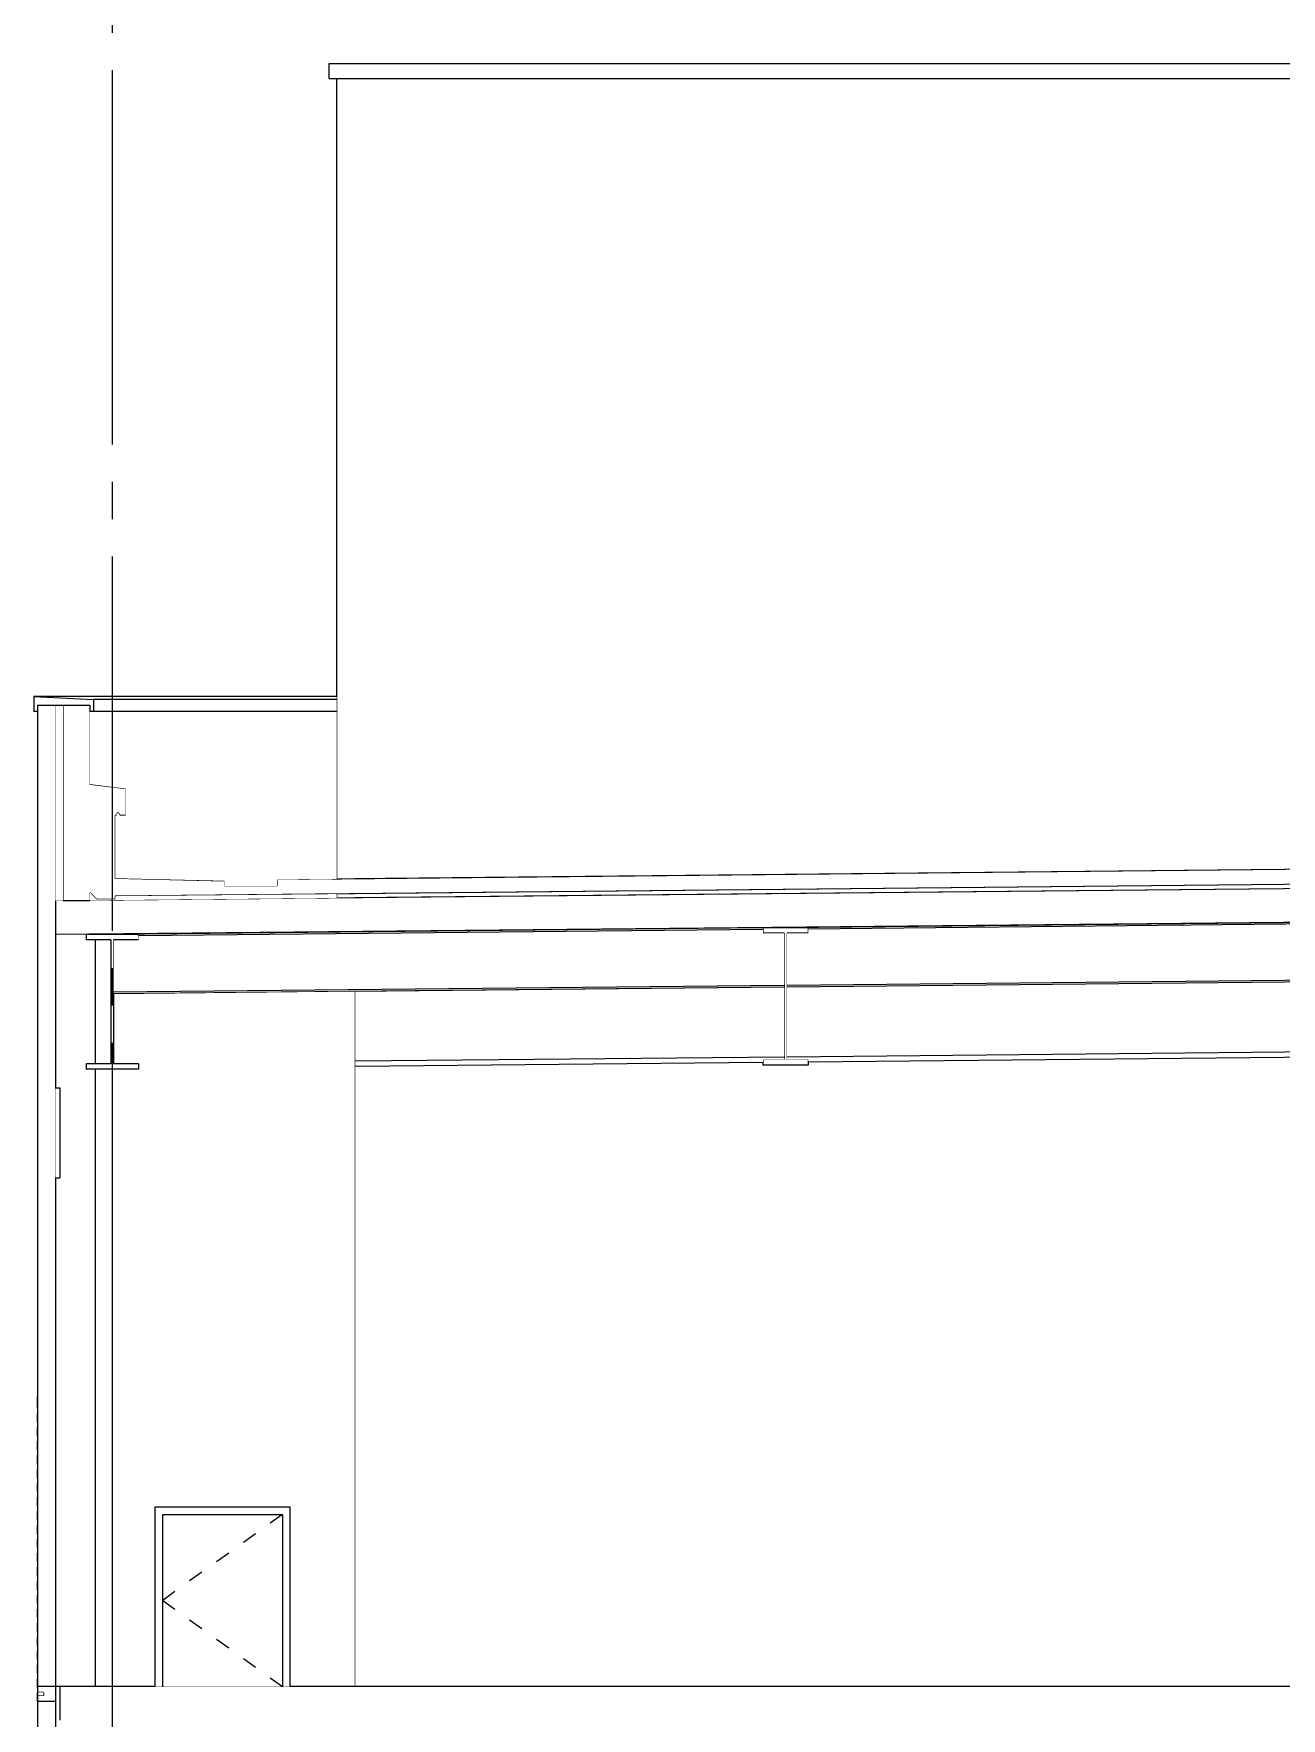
# Model space of a CAD drawing. Extents: x -3080 to 28500, y -1326 to 31609.
# Drawn here: x -53 to 781, y 27630 to 28755 of the extents above; entities that cross this region are included whole.
import ezdxf
from ezdxf.xclip import XClip

# ---------------------------------------------------------------- set-up
doc = ezdxf.new("R2010")
doc.units = 0
doc.header["$LTSCALE"] = 100
doc.header["$XCLIPFRAME"] = 2
doc.linetypes.add('188K-SM-07-F10-MECH-CR PIPE-Y2257103$0$X-S-FAB_SL ALL$0$COL-CEN-LIN', pattern=[3.25, 2.5, -0.25, 0.25, -0.25])
doc.linetypes.add('188K-SM-07-F10-MECH-CR PIPE-Y2257103$0$X-S-FAB_SL ALL$0$Wipeout_Contour', pattern=[1, 0, -1])
for name, color, linetype in [('0-xref', 8, 'Continuous'), ('188K-SM-07-F10-MECH-CR PIPE-Y2257103$0$X-S-FAB_SL ALL$0$A-ROOF', 7, 'Continuous'), ('188K-SM-07-F10-MECH-CR PIPE-Y2257103$0$X-S-FAB_SL ALL$0$A-WALL-EX', 7, 'Continuous'), ('188K-SM-07-F10-MECH-CR PIPE-Y2257103$0$X-S-FAB_SL ALL$0$A-WALL-IN', 7, 'Continuous'), ('188K-SM-07-F10-MECH-CR PIPE-Y2257103$0$X-S-FAB_SL ALL$0$ASP_1', 1, 'Continuous'), ('188K-SM-07-F10-MECH-CR PIPE-Y2257103$0$X-S-FAB_SL ALL$0$CCL', 15, '188K-SM-07-F10-MECH-CR PIPE-Y2257103$0$X-S-FAB_SL ALL$0$COL-CEN-LIN'), ('188K-SM-07-F10-MECH-CR PIPE-Y2257103$0$X-S-FAB_SL ALL$0$Door', 7, 'Continuous'), ('188K-SM-07-F10-MECH-CR PIPE-Y2257103$0$X-S-FAB_SL ALL$0$Hattch', 7, 'Continuous'), ('188K-SM-07-F10-MECH-CR PIPE-Y2257103$0$X-S-FAB_SL ALL$0$S-BEAM', 7, 'Continuous'), ('188K-SM-07-F10-MECH-CR PIPE-Y2257103$0$X-S-FAB_SL ALL$0$S-SLAB', 7, 'Continuous'), ('188K-SM-07-F10-MECH-CR PIPE-Y2257103$0$X-S-FAB_SL ALL$0$S-SLAB-SHOW', 7, 'Continuous'), ('188K-SM-07-F10-MECH-CR PIPE-Y2257103$0$X-S-FAB_SL ALL$0$Window', 7, 'Continuous')]:
    doc.layers.add(name, color=color, linetype=linetype)

# ---------------------------------------------------------------- blocks, each defined once
blk = doc.blocks.new('188K-SM-07-F10-MECH-CR PIPE-Y2257103$0$X-S-FAB_SL ALL$0$剖面元素_17_3', base_point=(23061.3, -8263.1))
at = {"color": 254, "linetype": '188K-SM-07-F10-MECH-CR PIPE-Y2257103$0$X-S-FAB_SL ALL$0$Wipeout_Contour', "lineweight": 0, "ltscale": 96285.706265}
blk.add_wipeout([(23023.3, -7098.1), (23026.3, -7098.1), (23026.3, -6943.1), (23023.3, -6943.1)], dxfattribs=at).dxf.layer = '188K-SM-07-F10-MECH-CR PIPE-Y2257103$0$X-S-FAB_SL ALL$0$Hattch'
blk = doc.blocks.new('188K-SM-07-F10-MECH-CR PIPE-Y2257103$0$X-S-FAB_SL ALL$0$剖面元素_29_3', base_point=(23061.3, -8263.1))
at = {"color": 254, "linetype": '188K-SM-07-F10-MECH-CR PIPE-Y2257103$0$X-S-FAB_SL ALL$0$Wipeout_Contour', "lineweight": 0, "ltscale": 455423.052246}
blk.add_wipeout([(23223.8, -6438.6), (23023.3, -6440.6), (23023.3, -6543.1), (23026.3, -6543.1), (23026.3, -6603.1), (23023.3, -6603.1), (23023.3, -6943.1), (23050, -6943.1), (23050, -6530.6), (23043.8, -6530.6), (23043.8, -6527), (23050, -6527), (23050, -6444.2), (23043.8, -6444.2), (23043.8, -6440.6), (23050, -6440.6), (23050, -6440.6), (23061.3, -6440.6), (23223.8, -6438.9)], dxfattribs=at).dxf.layer = '188K-SM-07-F10-MECH-CR PIPE-Y2257103$0$X-S-FAB_SL ALL$0$Hattch'
at = {"layer": '188K-SM-07-F10-MECH-CR PIPE-Y2257103$0$X-S-FAB_SL ALL$0$A-WALL-IN', "color": 8, "lineweight": 0}
for p, q in [((23223.8, -6438.9), (23223.8, -6438.6)), ((23026.3, -6943.1), (23023.3, -6943.1))]:
    blk.add_line(p, q, dxfattribs=at)
at = {"color": 254, "linetype": '188K-SM-07-F10-MECH-CR PIPE-Y2257103$0$X-S-FAB_SL ALL$0$Wipeout_Contour', "lineweight": 0, "ltscale": 71853.205977}
blk.add_wipeout([(23062.2, -6444.2), (23062.2, -6444.3), (23078.8, -6444.2)], dxfattribs=at).dxf.layer = '188K-SM-07-F10-MECH-CR PIPE-Y2257103$0$X-S-FAB_SL ALL$0$Hattch'
at = {"color": 254, "linetype": '188K-SM-07-F10-MECH-CR PIPE-Y2257103$0$X-S-FAB_SL ALL$0$Wipeout_Contour', "lineweight": 0, "ltscale": 288845.106817}
blk.add_wipeout([(23061.3, -6530.6), (23061.3, -6943.1), (23090, -6943.1), (23090, -6823.1), (23180, -6823.1), (23180, -6943.1), (23223.8, -6943.1), (23223.8, -6478.5), (23062.2, -6480.2), (23062.2, -6527), (23078.8, -6527), (23078.8, -6530.6)], dxfattribs=at).dxf.layer = '188K-SM-07-F10-MECH-CR PIPE-Y2257103$0$X-S-FAB_SL ALL$0$Hattch'
at = {"layer": '188K-SM-07-F10-MECH-CR PIPE-Y2257103$0$X-S-FAB_SL ALL$0$A-WALL-IN', "color": 8, "lineweight": 0}
blk.add_line((23223.8, -6943.1), (23223.8, -6478.5), dxfattribs=at)
blk = doc.blocks.new('188K-SM-07-F10-MECH-CR PIPE-Y2257103$0$X-S-FAB_SL ALL$0$剖面元素_30_3', base_point=(23061.3, -8263.1))
at = {"color": 254, "linetype": '188K-SM-07-F10-MECH-CR PIPE-Y2257103$0$X-S-FAB_SL ALL$0$Wipeout_Contour', "lineweight": 0, "ltscale": 170850.799114}
blk.add_wipeout([(23926.3, -6431.8), (23223.8, -6438.6), (23223.8, -6438.9), (23496.1, -6436.2), (23496.1, -6436.1), (23511, -6436.1), (23926.3, -6431.9)], dxfattribs=at).dxf.layer = '188K-SM-07-F10-MECH-CR PIPE-Y2257103$0$X-S-FAB_SL ALL$0$Hattch'
at = {"color": 254, "linetype": '188K-SM-07-F10-MECH-CR PIPE-Y2257103$0$X-S-FAB_SL ALL$0$Wipeout_Contour', "lineweight": 0, "ltscale": 195677.544028}
blk.add_wipeout([(23496.1, -6526.2), (23223.8, -6528.9), (23223.8, -6943.1), (23926.3, -6943.1), (23926.3, -6521.9), (23526.4, -6525.9), (23526.4, -6527.9), (23496.1, -6527.9)], dxfattribs=at).dxf.layer = '188K-SM-07-F10-MECH-CR PIPE-Y2257103$0$X-S-FAB_SL ALL$0$Hattch'
blk = doc.blocks.new('188K-SM-07-F10-MECH-CR PIPE-Y2257103$0$X-S-FAB_SL ALL$0$剖面元素_44_3', base_point=(23061.3, -8263.1))
at = {"layer": '188K-SM-07-F10-MECH-CR PIPE-Y2257103$0$X-S-FAB_SL ALL$0$S-SLAB', "color": 1, "lineweight": 0}
for p, q in [((23026.3, -6943.1), (23026.3, -6965.6)), ((23050, -6943.1), (23026.3, -6943.1)), ((23061.3, -6943.1), (23050, -6943.1))]:
    blk.add_line(p, q, dxfattribs=at)
at = {"layer": '188K-SM-07-F10-MECH-CR PIPE-Y2257103$0$X-S-FAB_SL ALL$0$S-SLAB', "color": 1, "lineweight": 0, "flags": 128}
blk.add_lwpolyline([(24876.3, -6943.1), (24444.8, -6943.1), (24440.8, -6943.1), (23061.3, -6943.1)], dxfattribs=at)
blk = doc.blocks.new('188K-SM-07-F10-MECH-CR PIPE-Y2257103$0$X-S-FAB_SL ALL$0$剖面元素_202_3', base_point=(23061.3, -8263.1))
at = {"layer": '188K-SM-07-F10-MECH-CR PIPE-Y2257103$0$X-S-FAB_SL ALL$0$A-WALL-EX', "color": 6, "lineweight": 0}
for p, q in [((23011.3, -6953.1), (23011.3, -7398.1)), ((23023.3, -6953.1), (23011.3, -6953.1)), ((23023.3, -6953.1), (23023.3, -7398.1)), ((23023.2, -7398.1), (23011.3, -7398.1))]:
    blk.add_line(p, q, dxfattribs=at)
blk = doc.blocks.new('188K-SM-07-F10-MECH-CR PIPE-Y2257103$0$X-S-FAB_SL ALL$0$剖面元素_203_3', base_point=(23061.3, -8263.1))
at = {"layer": '188K-SM-07-F10-MECH-CR PIPE-Y2257103$0$X-S-FAB_SL ALL$0$A-WALL-EX', "color": 6, "lineweight": 0}
for p, q in [((23011.3, -6418.1), (23011.3, -6943.1)), ((23023.3, -6440.6), (23023.3, -6943.1)), ((23023.3, -6943.1), (23011.3, -6943.1))]:
    blk.add_line(p, q, dxfattribs=at)
blk = doc.blocks.new('188K-SM-07-F10-MECH-CR PIPE-Y2257103$0$X-S-FAB_SL ALL$0$剖面元素_206_3', base_point=(23061.3, -8263.1))
at = {"layer": '188K-SM-07-F10-MECH-CR PIPE-Y2257103$0$X-S-FAB_SL ALL$0$A-WALL-IN', "color": 3, "lineweight": 0}
for p, q in [((23050, -6440.6), (23050, -6440.6)), ((23061.3, -6440.6), (23050, -6440.6)), ((23050, -6444.2), (23050, -6527)), ((23061.3, -6440.6), (23061.3, -6440.6)), ((23050, -6530.6), (23050, -6943.1)), ((23061.3, -6530.6), (23061.3, -6943.1))]:
    blk.add_line(p, q, dxfattribs=at)
blk = doc.blocks.new('188K-SM-07-F10-MECH-CR PIPE-Y2257103$0$X-S-FAB_SL ALL$0$剖面元素_208_3', base_point=(23061.3, -8263.1))
at = {"layer": '188K-SM-07-F10-MECH-CR PIPE-Y2257103$0$X-S-FAB_SL ALL$0$A-WALL-EX', "color": 6, "lineweight": 0}
for p, q in [((23011.3, -6287.6), (23011.3, -6291.6)), ((23011.3, -6291.6), (23011.3, -6418.1)), ((23023.3, -6287.6), (23023.3, -6418.1))]:
    blk.add_line(p, q, dxfattribs=at)
blk = doc.blocks.new('188K-SM-07-F10-MECH-CR PIPE-Y2257103$0$X-S-FAB_SL ALL$0$剖面元素_210_3', base_point=(23061.3, -8263.1))
at = {"color": 254, "linetype": '188K-SM-07-F10-MECH-CR PIPE-Y2257103$0$X-S-FAB_SL ALL$0$Wipeout_Contour', "lineweight": 0, "ltscale": 96063.243536}
blk.add_wipeout([(23211.3, -6403.6), (23223.3, -6403.4), (23223.3, -5868.6), (23211.3, -5868.6)], dxfattribs=at).dxf.layer = '188K-SM-07-F10-MECH-CR PIPE-Y2257103$0$X-S-FAB_SL ALL$0$Hattch'
at = {"color": 254, "linetype": '188K-SM-07-F10-MECH-CR PIPE-Y2257103$0$X-S-FAB_SL ALL$0$Wipeout_Contour', "lineweight": 0, "ltscale": 96348.665315}
blk.add_wipeout([(23211.3, -6413.6), (23211.3, -6416.2), (23223.3, -6416.1), (23223.3, -6413.4)], dxfattribs=at).dxf.layer = '188K-SM-07-F10-MECH-CR PIPE-Y2257103$0$X-S-FAB_SL ALL$0$Hattch'
at = {"layer": '188K-SM-07-F10-MECH-CR PIPE-Y2257103$0$X-S-FAB_SL ALL$0$A-WALL-EX', "color": 8, "lineweight": 0}
for p, q in [((23211.3, -6403.6), (23211.3, -5868.6)), ((23211.3, -6416.2), (23211.3, -6413.6))]:
    blk.add_line(p, q, dxfattribs=at)
blk = doc.blocks.new('188K-SM-07-F10-MECH-CR PIPE-Y2257103$0$X-S-FAB_SL ALL$0$剖面元素_212_3', base_point=(23061.3, -8263.1))
at = {"color": 254, "linetype": '188K-SM-07-F10-MECH-CR PIPE-Y2257103$0$X-S-FAB_SL ALL$0$Wipeout_Contour', "lineweight": 0, "ltscale": 493378.704867}
blk.add_wipeout([(23223.3, -6403.4), (23928.3, -6396.4), (23928.3, -6361.1), (23914.3, -6361.1), (23914.3, -6343.1), (23934.3, -6340.1), (23946.3, -6340.1), (23946.3, -6013.1), (23946.2, -6011), (23946.3, -6011), (23946.3, -5945.8), (23944.9, -5945.8), (23944.9, -5945.6), (23871.3, -5945.6), (23871.3, -5925.6), (23861.3, -5925.6), (23861.3, -5895.6), (24475.3, -5895.6), (24475.3, -5868.6), (23223.3, -5868.6)], dxfattribs=at).dxf.layer = '188K-SM-07-F10-MECH-CR PIPE-Y2257103$0$X-S-FAB_SL ALL$0$Hattch'
at = {"color": 254, "linetype": '188K-SM-07-F10-MECH-CR PIPE-Y2257103$0$X-S-FAB_SL ALL$0$Wipeout_Contour', "lineweight": 0, "ltscale": 97728.680466}
blk.add_wipeout([(23223.3, -6413.4), (23223.3, -6416.1), (23928.3, -6409.3), (23928.3, -6406.4)], dxfattribs=at).dxf.layer = '188K-SM-07-F10-MECH-CR PIPE-Y2257103$0$X-S-FAB_SL ALL$0$Hattch'
blk = doc.blocks.new('188K-SM-07-F10-MECH-CR PIPE-Y2257103$0$X-S-FAB_SL ALL$0$剖面元素_228_3', base_point=(23061.3, -8263.1))
at = {"layer": '188K-SM-07-F10-MECH-CR PIPE-Y2257103$0$X-S-FAB_SL ALL$0$A-WALL-EX', "color": 6, "lineweight": 0}
for p, q in [((23011.3, -6943.1), (23011.3, -6947.1)), ((23023.3, -6943.1), (23023.3, -6953.1)), ((23015.3, -6947.1), (23011.3, -6947.1)), ((23011.3, -6949.1), (23011.3, -6953.1)), ((23015.3, -6949.1), (23011.3, -6949.1)), ((23015.3, -6947.1), (23015.3, -6949.1))]:
    blk.add_line(p, q, dxfattribs=at)
blk = doc.blocks.new('188K-SM-07-F10-MECH-CR PIPE-Y2257103$0$X-S-FAB_SL ALL$0$剖面元素_229_3', base_point=(23061.3, -8263.1))
at = {"color": 254, "linetype": '188K-SM-07-F10-MECH-CR PIPE-Y2257103$0$X-S-FAB_SL ALL$0$Wipeout_Contour', "lineweight": 0, "ltscale": 95778.557233}
blk.add_wipeout([(23026.3, -6543.1), (23023.3, -6543.1), (23023.3, -6603.1), (23026.3, -6603.1)], dxfattribs=at).dxf.layer = '188K-SM-07-F10-MECH-CR PIPE-Y2257103$0$X-S-FAB_SL ALL$0$Hattch'
at = {"layer": '188K-SM-07-F10-MECH-CR PIPE-Y2257103$0$X-S-FAB_SL ALL$0$Window', "color": 8, "lineweight": 0}
for p, q in [((23023.3, -6543.1), (23026.3, -6543.1)), ((23026.3, -6543.1), (23026.3, -6603.1)), ((23023.3, -6603.1), (23026.3, -6603.1))]:
    blk.add_line(p, q, dxfattribs=at)
blk = doc.blocks.new('188K-SM-07-F10-MECH-CR PIPE-Y2257103$0$X-S-FAB_SL ALL$0$剖面元素_251_3', base_point=(23061.3, -8263.1))
at = {"layer": '188K-SM-07-F10-MECH-CR PIPE-Y2257103$0$X-S-FAB_SL ALL$0$A-WALL-EX', "color": 1, "lineweight": 0}
for p, q in [((23028.3, -6287.6), (23028.3, -6418.1)), ((23046.3, -6287.6), (23028.3, -6287.6)), ((23046.3, -6287.6), (23046.3, -6291.6)), ((23046.3, -6291.6), (23046.3, -6340.1)), ((23046.3, -6412.5), (23046.3, -6418.1)), ((23046.3, -6418.1), (23028.3, -6418.1))]:
    blk.add_line(p, q, dxfattribs=at)
blk = doc.blocks.new('188K-SM-07-F10-MECH-CR PIPE-Y2257103$0$X-S-FAB_SL ALL$0$剖面元素_407_3', base_point=(23061.3, -8263.1))
at = {"layer": '188K-SM-07-F10-MECH-CR PIPE-Y2257103$0$X-S-FAB_SL ALL$0$S-BEAM', "color": 2, "lineweight": 0}
for p, q in [((23043.8, -6440.6), (23043.8, -6444.2)), ((23050, -6440.6), (23043.8, -6440.6)), ((23050, -6444.2), (23043.8, -6444.2)), ((23061.3, -6440.6), (23050, -6440.6)), ((23060.3, -6444.2), (23050, -6444.2)), ((23060.3, -6444.2), (23060.3, -6527)), ((23078.8, -6440.6), (23061.3, -6440.6)), ((23062.2, -6444.2), (23062.2, -6527)), ((23078.8, -6444.2), (23062.2, -6444.2)), ((23078.8, -6440.6), (23078.8, -6444.2)), ((23043.8, -6527), (23043.8, -6530.6)), ((23050, -6527), (23043.8, -6527)), ((23060.3, -6527), (23050, -6527)), ((23078.8, -6527), (23062.2, -6527)), ((23078.8, -6527), (23078.8, -6530.6)), ((23050, -6530.6), (23043.8, -6530.6)), ((23061.3, -6530.6), (23050, -6530.6)), ((23078.8, -6530.6), (23061.3, -6530.6))]:
    blk.add_line(p, q, dxfattribs=at)
blk = doc.blocks.new('188K-SM-07-F10-MECH-CR PIPE-Y2257103$0$X-S-FAB_SL ALL$0$剖面元素_411_3', base_point=(23061.3, -8263.1))
at = {"layer": '188K-SM-07-F10-MECH-CR PIPE-Y2257103$0$X-S-FAB_SL ALL$0$S-BEAM', "color": 2, "lineweight": 0}
for p, q in [((23496.1, -6436.1), (23496.1, -6439.8)), ((23526.4, -6436.1), (23496.1, -6436.1)), ((23526.4, -6436.1), (23526.4, -6439.8)), ((23510.3, -6439.8), (23496.1, -6439.8)), ((23510.3, -6439.8), (23510.3, -6524.2)), ((23512.2, -6439.8), (23512.2, -6524.2)), ((23526.4, -6439.8), (23512.2, -6439.8)), ((23496.1, -6524.2), (23496.1, -6527.9)), ((23510.3, -6524.2), (23496.1, -6524.2)), ((23526.4, -6527.9), (23496.1, -6527.9)), ((23526.4, -6524.2), (23512.2, -6524.2)), ((23526.4, -6524.2), (23526.4, -6527.9))]:
    blk.add_line(p, q, dxfattribs=at)
blk = doc.blocks.new('188K-SM-07-F10-MECH-CR PIPE-Y2257103$0$X-S-FAB_SL ALL$0$剖面元素_415_3', base_point=(23061.3, -8263.1))
at = {"color": 254, "linetype": '188K-SM-07-F10-MECH-CR PIPE-Y2257103$0$X-S-FAB_SL ALL$0$Wipeout_Contour', "lineweight": 0, "ltscale": 97017.707197}
blk.add_wipeout([(23223.8, -6525.3), (23510.3, -6522.5), (23510.3, -6475.7), (23223.8, -6478.5)], dxfattribs=at).dxf.layer = '188K-SM-07-F10-MECH-CR PIPE-Y2257103$0$X-S-FAB_SL ALL$0$Hattch'
at = {"color": 254, "linetype": '188K-SM-07-F10-MECH-CR PIPE-Y2257103$0$X-S-FAB_SL ALL$0$Wipeout_Contour', "lineweight": 0, "ltscale": 98372.099761}
blk.add_wipeout([(23512.2, -6475.7), (23512.2, -6522.5), (23926.3, -6518.3), (23926.3, -6471.5)], dxfattribs=at).dxf.layer = '188K-SM-07-F10-MECH-CR PIPE-Y2257103$0$X-S-FAB_SL ALL$0$Hattch'
at = {"color": 254, "linetype": '188K-SM-07-F10-MECH-CR PIPE-Y2257103$0$X-S-FAB_SL ALL$0$Wipeout_Contour', "lineweight": 0, "ltscale": 145813.936562}
blk.add_wipeout([(23223.8, -6525.3), (23223.8, -6528.9), (23496.1, -6526.2), (23496.1, -6524.2), (23510.3, -6524.2), (23510.3, -6522.5)], dxfattribs=at).dxf.layer = '188K-SM-07-F10-MECH-CR PIPE-Y2257103$0$X-S-FAB_SL ALL$0$Hattch'
at = {"layer": '188K-SM-07-F10-MECH-CR PIPE-Y2257103$0$X-S-FAB_SL ALL$0$S-BEAM', "color": 8, "lineweight": 0}
blk.add_line((23496.1, -6526.2), (23223.8, -6528.9), dxfattribs=at)
at = {"color": 254, "linetype": '188K-SM-07-F10-MECH-CR PIPE-Y2257103$0$X-S-FAB_SL ALL$0$Wipeout_Contour', "lineweight": 0, "ltscale": 147228.296272}
blk.add_wipeout([(23926.3, -6518.3), (23512.2, -6522.5), (23512.2, -6524.2), (23526.4, -6524.2), (23526.4, -6525.9), (23926.3, -6521.9)], dxfattribs=at).dxf.layer = '188K-SM-07-F10-MECH-CR PIPE-Y2257103$0$X-S-FAB_SL ALL$0$Hattch'
at = {"layer": '188K-SM-07-F10-MECH-CR PIPE-Y2257103$0$X-S-FAB_SL ALL$0$S-BEAM', "color": 8, "lineweight": 0}
for p, q in [((23510.3, -6522.5), (23223.8, -6525.3)), ((23926.3, -6518.3), (23512.2, -6522.5)), ((23926.3, -6521.9), (23526.4, -6525.9))]:
    blk.add_line(p, q, dxfattribs=at)
blk = doc.blocks.new('188K-SM-07-F10-MECH-CR PIPE-Y2257103$0$X-S-FAB_SL ALL$0$剖面元素_426_3', base_point=(23061.3, -8263.1))
at = {"layer": '188K-SM-07-F10-MECH-CR PIPE-Y2257103$0$X-S-FAB_SL ALL$0$S-SLAB', "color": 1, "lineweight": 0}
for p, q in [((24891.3, -6400), (23023.3, -6418.1)), ((23023.3, -6418.1), (23023.3, -6440.6)), ((24891.3, -6422.5), (23023.3, -6440.6))]:
    blk.add_line(p, q, dxfattribs=at)
blk = doc.blocks.new('188K-SM-07-F10-MECH-CR PIPE-Y2257103$0$X-S-FAB_SL ALL$0$剖面元素_629_3', base_point=(23061.3, -8263.1))
at = {"layer": '188K-SM-07-F10-MECH-CR PIPE-Y2257103$0$X-S-FAB_SL ALL$0$S-SLAB-SHOW', "color": 1, "lineweight": 0}
for p, q in [((23046.3, -6340.1), (23070.3, -6343.1)), ((23070.3, -6343.1), (23070.3, -6361.1)), ((23064.3, -6359.6), (23064.3, -6361.1)), ((23065.8, -6359.6), (23064.3, -6359.6)), ((23065.8, -6359.6), (23066.3, -6361.1)), ((23063.3, -6361.1), (23063.3, -6403)), ((23064.3, -6361.1), (23063.3, -6361.1)), ((23070.3, -6361.1), (23066.3, -6361.1)), ((24791.3, -6387.8), (23171.3, -6404)), ((24791.3, -6397.8), (23063.3, -6415)), ((23063.3, -6403), (23136.3, -6404.7)), ((23136.3, -6404.7), (23136.3, -6408.1)), ((23171.3, -6404), (23171.3, -6408.1)), ((23046.3, -6412.5), (23050.9, -6417.2)), ((23063.3, -6415), (23063.3, -6417.1)), ((23171.3, -6408.1), (23136.3, -6408.1)), ((23063.3, -6417.1), (23050.9, -6417.2))]:
    blk.add_line(p, q, dxfattribs=at)
blk = doc.blocks.new('188K-SM-07-F10-MECH-CR PIPE-Y2257103$0$X-S-FAB_SL ALL$0$剖面元素_961_3', base_point=(23061.3, -8263.1))
at = {"color": 254, "linetype": '188K-SM-07-F10-MECH-CR PIPE-Y2257103$0$X-S-FAB_SL ALL$0$Wipeout_Contour', "lineweight": 0, "ltscale": 98239.9117}
blk.add_wipeout([(23206.3, -5858.6), (23206.3, -5868.6), (24492.3, -5868.6), (24492.3, -5858.6)], dxfattribs=at).dxf.layer = '188K-SM-07-F10-MECH-CR PIPE-Y2257103$0$X-S-FAB_SL ALL$0$Hattch'
at = {"layer": '188K-SM-07-F10-MECH-CR PIPE-Y2257103$0$X-S-FAB_SL ALL$0$A-ROOF', "color": 8, "lineweight": 0}
for p, q in [((23206.3, -5858.6), (24492.3, -5858.6)), ((23206.3, -5868.6), (23206.3, -5858.6)), ((23206.3, -5868.6), (24492.3, -5868.6))]:
    blk.add_line(p, q, dxfattribs=at)
blk = doc.blocks.new('188K-SM-07-F10-MECH-CR PIPE-Y2257103$0$X-S-FAB_SL ALL$0$剖面元素_1105_3', base_point=(23061.3, -8263.1))
at = {"color": 254, "linetype": '188K-SM-07-F10-MECH-CR PIPE-Y2257103$0$X-S-FAB_SL ALL$0$Wipeout_Contour', "lineweight": 0, "ltscale": 95544.574352}
blk.add_wipeout([(23023.3, -6418.1), (23028.3, -6418), (23028.3, -6287.6), (23023.3, -6287.6)], dxfattribs=at).dxf.layer = '188K-SM-07-F10-MECH-CR PIPE-Y2257103$0$X-S-FAB_SL ALL$0$Hattch'
blk = doc.blocks.new('188K-SM-07-F10-MECH-CR PIPE-Y2257103$0$X-S-FAB_SL ALL$0$剖面元素_1106_3', base_point=(23061.3, -8263.1))
at = {"layer": '188K-SM-07-F10-MECH-CR PIPE-Y2257103$0$X-S-FAB_SL ALL$0$Door', "color": 8, "lineweight": 0}
for p, q in [((23011.3, -6545.1), (23011.3, -6550.8)), ((23011.3, -6554.4), (23011.3, -6560.1)), ((23011.3, -6563.7), (23011.3, -6569.5)), ((23011.3, -6573), (23011.3, -6578.8)), ((23011.3, -6582.4), (23011.3, -6588.1)), ((23011.3, -6591.7), (23011.3, -6597.4)), ((23011.3, -6601), (23011.3, -6606.8)), ((23011.3, -6610.4), (23011.3, -6616.1)), ((23011.3, -6619.7), (23011.3, -6625.4)), ((23011.3, -6629), (23011.3, -6634.8)), ((23011.3, -6638.3), (23011.3, -6644.1)), ((23011.3, -6647.7), (23011.3, -6653.4)), ((23011.3, -6657), (23011.3, -6662.7)), ((23011.3, -6666.3), (23011.3, -6672.1)), ((23011.3, -6675.7), (23011.3, -6681.4)), ((23011.3, -6685), (23011.3, -6690.7)), ((23011.3, -6694.3), (23011.3, -6700.1)), ((23011.3, -6703.6), (23011.3, -6709.4)), ((23011.3, -6713), (23011.3, -6718.7)), ((23011.3, -6722.3), (23011.3, -6728)), ((23011.3, -6731.6), (23011.3, -6737.4)), ((23011.3, -6741), (23011.3, -6743.3)), ((23011.3, -6743.3), (23011.3, -6749.1)), ((23011.3, -6754.8), (23011.3, -6749.1)), ((23011.3, -6757.2), (23011.3, -6754.8)), ((23011.3, -6766.5), (23011.3, -6760.8)), ((23011.3, -6775.8), (23011.3, -6770.1)), ((23011.3, -6785.1), (23011.3, -6779.4)), ((23011.3, -6794.5), (23011.3, -6788.7)), ((23011.3, -6803.8), (23011.3, -6798.1)), ((23011.3, -6813.1), (23011.3, -6807.4)), ((23011.3, -6822.5), (23011.3, -6816.7)), ((23011.3, -6831.8), (23011.3, -6826.1)), ((23011.3, -6841.1), (23011.3, -6835.4)), ((23011.3, -6850.4), (23011.3, -6844.7)), ((23011.3, -6859.8), (23011.3, -6854)), ((23011.3, -6869.1), (23011.3, -6863.4)), ((23011.3, -6878.4), (23011.3, -6872.7)), ((23011.3, -6887.8), (23011.3, -6882)), ((23011.3, -6897.1), (23011.3, -6891.4)), ((23011.3, -6906.4), (23011.3, -6900.7)), ((23011.3, -6915.7), (23011.3, -6910)), ((23011.3, -6925.1), (23011.3, -6919.3)), ((23011.3, -6934.4), (23011.3, -6928.7))]:
    blk.add_line(p, q, dxfattribs=at)
at = {"color": 254, "linetype": '188K-SM-07-F10-MECH-CR PIPE-Y2257103$0$X-S-FAB_SL ALL$0$Wipeout_Contour', "lineweight": 0, "ltscale": 96157.029791}
blk.add_wipeout([(23015.3, -6947.1), (23011.3, -6947.1), (23011.3, -6949.1), (23015.3, -6949.1)], dxfattribs=at).dxf.layer = '188K-SM-07-F10-MECH-CR PIPE-Y2257103$0$X-S-FAB_SL ALL$0$Hattch'
at = {"layer": '188K-SM-07-F10-MECH-CR PIPE-Y2257103$0$X-S-FAB_SL ALL$0$Door', "color": 8, "lineweight": 0}
for p, q in [((23011.3, -6943.7), (23011.3, -6938)), ((23011.3, -6947.1), (23011.3, -6949.1)), ((23011.3, -6953.1), (23011.3, -6947.3))]:
    blk.add_line(p, q, dxfattribs=at)
blk = doc.blocks.new('188K-SM-07-F10-MECH-CR PIPE-Y2257103$0$X-S-FAB_SL ALL$0$剖面元素_1110_3', base_point=(23061.3, -8263.1))
at = {"color": 254, "linetype": '188K-SM-07-F10-MECH-CR PIPE-Y2257103$0$X-S-FAB_SL ALL$0$Wipeout_Contour', "lineweight": 0, "ltscale": 383438.473136}
blk.add_wipeout([(23046.3, -6340.1), (23070.3, -6343.1), (23070.3, -6361.1), (23066.3, -6361.1), (23065.8, -6359.6), (23064.3, -6359.6), (23064.3, -6361.1), (23063.3, -6361.1), (23063.3, -6403), (23136.3, -6404.7), (23136.3, -6408.1), (23171.3, -6408.1), (23171.3, -6404), (23211.3, -6403.6), (23211.3, -6291.6), (23046.3, -6291.6)], dxfattribs=at).dxf.layer = '188K-SM-07-F10-MECH-CR PIPE-Y2257103$0$X-S-FAB_SL ALL$0$Hattch'
at = {"color": 254, "linetype": '188K-SM-07-F10-MECH-CR PIPE-Y2257103$0$X-S-FAB_SL ALL$0$Wipeout_Contour', "lineweight": 0, "ltscale": 167814.77417}
blk.add_wipeout([(23050.9, -6417.2), (23046.3, -6412.5), (23046.3, -6417.8), (23211.3, -6416.2), (23211.3, -6413.6), (23063.3, -6415), (23063.3, -6417.1)], dxfattribs=at).dxf.layer = '188K-SM-07-F10-MECH-CR PIPE-Y2257103$0$X-S-FAB_SL ALL$0$Hattch'
blk = doc.blocks.new('188K-SM-07-F10-MECH-CR PIPE-Y2257103$0$X-S-FAB_SL ALL$0$剖面元素_1936_3', base_point=(23061.3, -8263.1))
at = {"color": 254, "linetype": '188K-SM-07-F10-MECH-CR PIPE-Y2257103$0$X-S-FAB_SL ALL$0$Wipeout_Contour', "lineweight": 0, "ltscale": 96681.762173}
blk.add_wipeout([(23062.2, -6479.1), (23062.2, -6480.2), (23510.3, -6475.7), (23510.3, -6474.6)], dxfattribs=at).dxf.layer = '188K-SM-07-F10-MECH-CR PIPE-Y2257103$0$X-S-FAB_SL ALL$0$Hattch'
at = {"color": 254, "linetype": '188K-SM-07-F10-MECH-CR PIPE-Y2257103$0$X-S-FAB_SL ALL$0$Wipeout_Contour', "lineweight": 0, "ltscale": 98412.350634}
blk.add_wipeout([(23960.3, -6470.1), (23512.2, -6474.6), (23512.2, -6475.7), (23960.3, -6471.2)], dxfattribs=at).dxf.layer = '188K-SM-07-F10-MECH-CR PIPE-Y2257103$0$X-S-FAB_SL ALL$0$Hattch'
at = {"color": 254, "linetype": '188K-SM-07-F10-MECH-CR PIPE-Y2257103$0$X-S-FAB_SL ALL$0$Wipeout_Contour', "lineweight": 0, "ltscale": 193309.191597}
blk.add_wipeout([(23062.2, -6444.3), (23062.2, -6479.1), (23510.3, -6474.6), (23510.3, -6439.8), (23496.1, -6439.8), (23496.1, -6437.3), (23078.8, -6441.5), (23078.8, -6444.2)], dxfattribs=at).dxf.layer = '188K-SM-07-F10-MECH-CR PIPE-Y2257103$0$X-S-FAB_SL ALL$0$Hattch'
at = {"color": 254, "linetype": '188K-SM-07-F10-MECH-CR PIPE-Y2257103$0$X-S-FAB_SL ALL$0$Wipeout_Contour', "lineweight": 0, "ltscale": 144533.674789}
blk.add_wipeout([(23061.3, -6440.6), (23061.3, -6440.6), (23078.8, -6440.6), (23078.8, -6441.5), (23496.1, -6437.3), (23496.1, -6436.2)], dxfattribs=at).dxf.layer = '188K-SM-07-F10-MECH-CR PIPE-Y2257103$0$X-S-FAB_SL ALL$0$Hattch'
at = {"color": 254, "linetype": '188K-SM-07-F10-MECH-CR PIPE-Y2257103$0$X-S-FAB_SL ALL$0$Wipeout_Contour', "lineweight": 0, "ltscale": 196762.367741}
blk.add_wipeout([(23526.4, -6439.8), (23512.2, -6439.8), (23512.2, -6474.6), (23960.3, -6470.1), (23960.3, -6435.2), (23943.8, -6435.2), (23943.8, -6432.8), (23526.4, -6437)], dxfattribs=at).dxf.layer = '188K-SM-07-F10-MECH-CR PIPE-Y2257103$0$X-S-FAB_SL ALL$0$Hattch'
at = {"layer": '188K-SM-07-F10-MECH-CR PIPE-Y2257103$0$X-S-FAB_SL ALL$0$S-BEAM', "color": 8, "lineweight": 0}
for p, q in [((23496.1, -6436.2), (23061.3, -6440.6)), ((23496.1, -6437.3), (23078.8, -6441.5)), ((23078.8, -6444.2), (23062.2, -6444.3)), ((23960.3, -6470.1), (23512.2, -6474.6)), ((23960.3, -6471.2), (23512.2, -6475.7)), ((23510.3, -6474.6), (23062.2, -6479.1)), ((23510.3, -6475.7), (23062.2, -6480.2))]:
    blk.add_line(p, q, dxfattribs=at)
at = {"color": 254, "linetype": '188K-SM-07-F10-MECH-CR PIPE-Y2257103$0$X-S-FAB_SL ALL$0$Wipeout_Contour', "lineweight": 0, "ltscale": 122743.974261}
blk.add_wipeout([(23943.8, -6431.7), (23511, -6436.1), (23526.4, -6436.1), (23526.4, -6437), (23943.8, -6432.8)], dxfattribs=at).dxf.layer = '188K-SM-07-F10-MECH-CR PIPE-Y2257103$0$X-S-FAB_SL ALL$0$Hattch'
at = {"layer": '188K-SM-07-F10-MECH-CR PIPE-Y2257103$0$X-S-FAB_SL ALL$0$S-BEAM', "color": 8, "lineweight": 0}
for p, q in [((23943.8, -6431.7), (23511, -6436.1)), ((23943.8, -6432.8), (23526.4, -6437))]:
    blk.add_line(p, q, dxfattribs=at)
blk = doc.blocks.new('188K-SM-07-F10-MECH-CR PIPE-Y2257103$0$X-S-FAB_SL ALL$0$剖面元素_2206_3', base_point=(23061.3, -8263.1))
at = {"color": 254, "linetype": '188K-SM-07-F10-MECH-CR PIPE-Y2257103$0$X-S-FAB_SL ALL$0$Wipeout_Contour', "lineweight": 0, "ltscale": 193101.19217}
blk.add_wipeout([(23175, -6943.1), (23180, -6943.1), (23180, -6823.1), (23090, -6823.1), (23090, -6943.1), (23095, -6943.1), (23095, -6828.1), (23175, -6828.1)], dxfattribs=at).dxf.layer = '188K-SM-07-F10-MECH-CR PIPE-Y2257103$0$X-S-FAB_SL ALL$0$Hattch'
at = {"color": 254, "linetype": '188K-SM-07-F10-MECH-CR PIPE-Y2257103$0$X-S-FAB_SL ALL$0$Wipeout_Contour', "lineweight": 0, "ltscale": 96551.999808}
blk.add_wipeout([(23095, -6828.1), (23095, -6943.1), (23175, -6943.1), (23175, -6828.1)], dxfattribs=at).dxf.layer = '188K-SM-07-F10-MECH-CR PIPE-Y2257103$0$X-S-FAB_SL ALL$0$Hattch'
at = {"layer": '188K-SM-07-F10-MECH-CR PIPE-Y2257103$0$X-S-FAB_SL ALL$0$Door', "color": 8, "lineweight": 0}
for p, q in [((23090, -6943.1), (23090, -6823.1)), ((23090, -6823.1), (23180, -6823.1)), ((23095, -6943.1), (23095, -6828.1)), ((23095, -6828.1), (23175, -6828.1)), ((23175, -6828.1), (23166.9, -6833.9)), ((23175, -6828.1), (23175, -6943.1)), ((23180, -6823.1), (23180, -6943.1)), ((23157, -6841), (23148.9, -6846.8)), ((23139.1, -6853.9), (23131, -6859.7)), ((23121.1, -6866.8), (23113, -6872.6)), ((23103.1, -6879.7), (23095, -6885.6)), ((23095, -6885.6), (23103.1, -6891.4)), ((23113, -6898.5), (23121.1, -6904.3)), ((23131, -6911.4), (23139.1, -6917.2)), ((23148.9, -6924.3), (23157, -6930.1)), ((23166.9, -6937.2), (23175, -6943.1))]:
    blk.add_line(p, q, dxfattribs=at)
blk = doc.blocks.new('188K-SM-07-F10-MECH-CR PIPE-Y2257103$0$X-S-FAB_SL ALL$0$剖面元素_2235_3', base_point=(23061.3, -8263.1))
at = {"color": 254, "linetype": '188K-SM-07-F10-MECH-CR PIPE-Y2257103$0$X-S-FAB_SL ALL$0$Wipeout_Contour', "lineweight": 0, "ltscale": 95877.545473}
blk.add_wipeout([(23048.8, -6291.6), (23211.3, -6291.6), (23211.3, -6283.6), (23048.8, -6283.6)], dxfattribs=at).dxf.layer = '188K-SM-07-F10-MECH-CR PIPE-Y2257103$0$X-S-FAB_SL ALL$0$Hattch'
at = {"layer": '188K-SM-07-F10-MECH-CR PIPE-Y2257103$0$X-S-FAB_SL ALL$0$A-WALL-EX', "color": 8, "lineweight": 0}
blk.add_line((23211.3, -6291.6), (23048.8, -6291.6), dxfattribs=at)
at = {"color": 254, "linetype": '188K-SM-07-F10-MECH-CR PIPE-Y2257103$0$X-S-FAB_SL ALL$0$Wipeout_Contour', "lineweight": 0, "ltscale": 95833.519281}
blk.add_wipeout([(23008.8, -6281.6), (23048.8, -6283.6), (23211.3, -6283.6), (23211.3, -6281.6)], dxfattribs=at).dxf.layer = '188K-SM-07-F10-MECH-CR PIPE-Y2257103$0$X-S-FAB_SL ALL$0$Hattch'
at = {"layer": '188K-SM-07-F10-MECH-CR PIPE-Y2257103$0$X-S-FAB_SL ALL$0$A-WALL-EX', "color": 8, "lineweight": 0}
for p, q in [((23211.3, -6281.6), (23008.8, -6281.6)), ((23211.3, -6283.6), (23048.8, -6283.6))]:
    blk.add_line(p, q, dxfattribs=at)
blk = doc.blocks.new('188K-SM-07-F10-MECH-CR PIPE-Y2257103$0$X-S-FAB_SL ALL$0$剖面元素_2236_3', base_point=(23061.3, -8263.1))
at = {"layer": '188K-SM-07-F10-MECH-CR PIPE-Y2257103$0$X-S-FAB_SL ALL$0$A-WALL-EX', "color": 6, "lineweight": 0}
for p, q in [((23008.8, -6281.6), (23008.8, -6291.6)), ((23008.8, -6281.6), (23048.8, -6283.6)), ((23011.3, -6291.6), (23008.8, -6291.6)), ((23023.3, -6287.6), (23011.3, -6287.6)), ((23028.3, -6287.6), (23023.3, -6287.6)), ((23048.8, -6291.6), (23046.3, -6291.6)), ((23048.8, -6283.6), (23048.8, -6291.6))]:
    blk.add_line(p, q, dxfattribs=at)
blk = doc.blocks.new('188K-SM-07-F10-MECH-CR PIPE-Y2257103$0$X-S-FAB_SL ALL$0$A$C2e9ab586')
at = {"layer": '188K-SM-07-F10-MECH-CR PIPE-Y2257103$0$X-S-FAB_SL ALL$0$A-WALL-EX', "lineweight": 0}
for name in ['188K-SM-07-F10-MECH-CR PIPE-Y2257103$0$X-S-FAB_SL ALL$0$剖面元素_210_3', '188K-SM-07-F10-MECH-CR PIPE-Y2257103$0$X-S-FAB_SL ALL$0$剖面元素_208_3', '188K-SM-07-F10-MECH-CR PIPE-Y2257103$0$X-S-FAB_SL ALL$0$剖面元素_251_3']:
    blk.add_blockref(name, (-28106.4, 285), dxfattribs=at)
at = {"layer": '188K-SM-07-F10-MECH-CR PIPE-Y2257103$0$X-S-FAB_SL ALL$0$A-WALL-IN', "lineweight": 0}
blk.add_blockref('188K-SM-07-F10-MECH-CR PIPE-Y2257103$0$X-S-FAB_SL ALL$0$剖面元素_17_3', (-28106.4, 285), dxfattribs=at)
at = {"layer": '188K-SM-07-F10-MECH-CR PIPE-Y2257103$0$X-S-FAB_SL ALL$0$A-WALL-EX', "lineweight": 0}
for name in ['188K-SM-07-F10-MECH-CR PIPE-Y2257103$0$X-S-FAB_SL ALL$0$剖面元素_212_3', '188K-SM-07-F10-MECH-CR PIPE-Y2257103$0$X-S-FAB_SL ALL$0$剖面元素_202_3']:
    blk.add_blockref(name, (-28106.4, 285), dxfattribs=at)
at = {"layer": '188K-SM-07-F10-MECH-CR PIPE-Y2257103$0$X-S-FAB_SL ALL$0$A-WALL-IN', "lineweight": 0}
blk.add_blockref('188K-SM-07-F10-MECH-CR PIPE-Y2257103$0$X-S-FAB_SL ALL$0$剖面元素_29_3', (-28106.4, 285), dxfattribs=at)
at = {"layer": '188K-SM-07-F10-MECH-CR PIPE-Y2257103$0$X-S-FAB_SL ALL$0$A-ROOF', "lineweight": 0}
blk.add_blockref('188K-SM-07-F10-MECH-CR PIPE-Y2257103$0$X-S-FAB_SL ALL$0$剖面元素_961_3', (-28106.4, 285), dxfattribs=at)
at = {"layer": '188K-SM-07-F10-MECH-CR PIPE-Y2257103$0$X-S-FAB_SL ALL$0$A-WALL-EX', "lineweight": 0}
for name in ['188K-SM-07-F10-MECH-CR PIPE-Y2257103$0$X-S-FAB_SL ALL$0$剖面元素_203_3', '188K-SM-07-F10-MECH-CR PIPE-Y2257103$0$X-S-FAB_SL ALL$0$剖面元素_228_3']:
    blk.add_blockref(name, (-28106.4, 285), dxfattribs=at)
at = {"layer": '188K-SM-07-F10-MECH-CR PIPE-Y2257103$0$X-S-FAB_SL ALL$0$A-WALL-IN', "lineweight": 0}
for name in ['188K-SM-07-F10-MECH-CR PIPE-Y2257103$0$X-S-FAB_SL ALL$0$剖面元素_30_3', '188K-SM-07-F10-MECH-CR PIPE-Y2257103$0$X-S-FAB_SL ALL$0$剖面元素_206_3']:
    blk.add_blockref(name, (-28106.4, 285), dxfattribs=at)
at = {"layer": '188K-SM-07-F10-MECH-CR PIPE-Y2257103$0$X-S-FAB_SL ALL$0$S-BEAM', "lineweight": 0}
blk.add_blockref('188K-SM-07-F10-MECH-CR PIPE-Y2257103$0$X-S-FAB_SL ALL$0$剖面元素_407_3', (-28106.4, 285), dxfattribs=at)
at = {"layer": '188K-SM-07-F10-MECH-CR PIPE-Y2257103$0$X-S-FAB_SL ALL$0$S-SLAB-SHOW', "lineweight": 0}
blk.add_blockref('188K-SM-07-F10-MECH-CR PIPE-Y2257103$0$X-S-FAB_SL ALL$0$剖面元素_629_3', (-28106.4, 285), dxfattribs=at)
at = {"layer": '188K-SM-07-F10-MECH-CR PIPE-Y2257103$0$X-S-FAB_SL ALL$0$Door', "lineweight": 0}
blk.add_blockref('188K-SM-07-F10-MECH-CR PIPE-Y2257103$0$X-S-FAB_SL ALL$0$剖面元素_1106_3', (-28106.4, 285), dxfattribs=at)
at = {"layer": '188K-SM-07-F10-MECH-CR PIPE-Y2257103$0$X-S-FAB_SL ALL$0$S-BEAM', "lineweight": 0}
blk.add_blockref('188K-SM-07-F10-MECH-CR PIPE-Y2257103$0$X-S-FAB_SL ALL$0$剖面元素_411_3', (-28106.4, 285), dxfattribs=at)
at = {"layer": '188K-SM-07-F10-MECH-CR PIPE-Y2257103$0$X-S-FAB_SL ALL$0$S-SLAB', "lineweight": 0}
for name in ['188K-SM-07-F10-MECH-CR PIPE-Y2257103$0$X-S-FAB_SL ALL$0$剖面元素_426_3', '188K-SM-07-F10-MECH-CR PIPE-Y2257103$0$X-S-FAB_SL ALL$0$剖面元素_44_3']:
    blk.add_blockref(name, (-28106.4, 285), dxfattribs=at)
at = {"layer": '188K-SM-07-F10-MECH-CR PIPE-Y2257103$0$X-S-FAB_SL ALL$0$Window', "lineweight": 0}
blk.add_blockref('188K-SM-07-F10-MECH-CR PIPE-Y2257103$0$X-S-FAB_SL ALL$0$剖面元素_229_3', (-28106.4, 285), dxfattribs=at)
at = {"layer": '188K-SM-07-F10-MECH-CR PIPE-Y2257103$0$X-S-FAB_SL ALL$0$A-WALL-EX', "lineweight": 0}
for name in ['188K-SM-07-F10-MECH-CR PIPE-Y2257103$0$X-S-FAB_SL ALL$0$剖面元素_1105_3', '188K-SM-07-F10-MECH-CR PIPE-Y2257103$0$X-S-FAB_SL ALL$0$剖面元素_1110_3']:
    blk.add_blockref(name, (-28106.4, 285), dxfattribs=at)
at = {"layer": '188K-SM-07-F10-MECH-CR PIPE-Y2257103$0$X-S-FAB_SL ALL$0$Door', "lineweight": 0}
blk.add_blockref('188K-SM-07-F10-MECH-CR PIPE-Y2257103$0$X-S-FAB_SL ALL$0$剖面元素_2206_3', (-28106.4, 285), dxfattribs=at)
at = {"layer": '188K-SM-07-F10-MECH-CR PIPE-Y2257103$0$X-S-FAB_SL ALL$0$S-BEAM', "lineweight": 0}
blk.add_blockref('188K-SM-07-F10-MECH-CR PIPE-Y2257103$0$X-S-FAB_SL ALL$0$剖面元素_415_3', (-28106.4, 285), dxfattribs=at)
at = {"layer": '188K-SM-07-F10-MECH-CR PIPE-Y2257103$0$X-S-FAB_SL ALL$0$A-WALL-EX', "lineweight": 0}
blk.add_blockref('188K-SM-07-F10-MECH-CR PIPE-Y2257103$0$X-S-FAB_SL ALL$0$剖面元素_2235_3', (-28106.4, 285), dxfattribs=at)
at = {"layer": '188K-SM-07-F10-MECH-CR PIPE-Y2257103$0$X-S-FAB_SL ALL$0$S-BEAM', "lineweight": 0}
blk.add_blockref('188K-SM-07-F10-MECH-CR PIPE-Y2257103$0$X-S-FAB_SL ALL$0$剖面元素_1936_3', (-28106.4, 285), dxfattribs=at)
at = {"layer": '188K-SM-07-F10-MECH-CR PIPE-Y2257103$0$X-S-FAB_SL ALL$0$A-WALL-EX', "lineweight": 0}
blk.add_blockref('188K-SM-07-F10-MECH-CR PIPE-Y2257103$0$X-S-FAB_SL ALL$0$剖面元素_2236_3', (-28106.4, 285), dxfattribs=at)
blk = doc.blocks.new('188K-SM-07-F10-MECH-CR PIPE-Y2257103$0$X-S-FAB_SL ALL$0$A$Ceb448ab1')
at = {"layer": '188K-SM-07-F10-MECH-CR PIPE-Y2257103$0$X-S-FAB_SL ALL$0$CCL'}
blk.add_line((0, 3600), (0, 0), dxfattribs=at)
blk = doc.blocks.new('188K-SM-07-F10-MECH-CR PIPE-Y2257103$0$X-S-FAB_SL ALL')
at = {"layer": '188K-SM-07-F10-MECH-CR PIPE-Y2257103$0$X-S-FAB_SL ALL$0$ASP_1'}
blk.add_blockref('188K-SM-07-F10-MECH-CR PIPE-Y2257103$0$X-S-FAB_SL ALL$0$A$C2e9ab586', (23632.864, -73288.977), dxfattribs=at)
at = {"layer": '188K-SM-07-F10-MECH-CR PIPE-Y2257103$0$X-S-FAB_SL ALL$0$CCL'}
blk.add_blockref('188K-SM-07-F10-MECH-CR PIPE-Y2257103$0$X-S-FAB_SL ALL$0$A$Ceb448ab1', (-4473.521, -73553.977), dxfattribs=at)
blk = doc.blocks.new('188K-SM-07-F10-MECH-CR PIPE-Y2257103')
ref = blk.add_blockref('188K-SM-07-F10-MECH-CR PIPE-Y2257103$0$X-S-FAB_SL ALL', (4473.521, 99334.763))
XClip(ref).set_block_clipping_path([(-7553.4648570136, -75341.9369645483), (24026.2025623869, -67725.7696244382)])

msp = doc.modelspace()

# ---------------------------------------------------------------- block references
at = {"layer": '0-xref'}
msp.add_blockref('188K-SM-07-F10-MECH-CR PIPE-Y2257103', (0, 0), dxfattribs=at)

doc.saveas('drawing.dxf')
